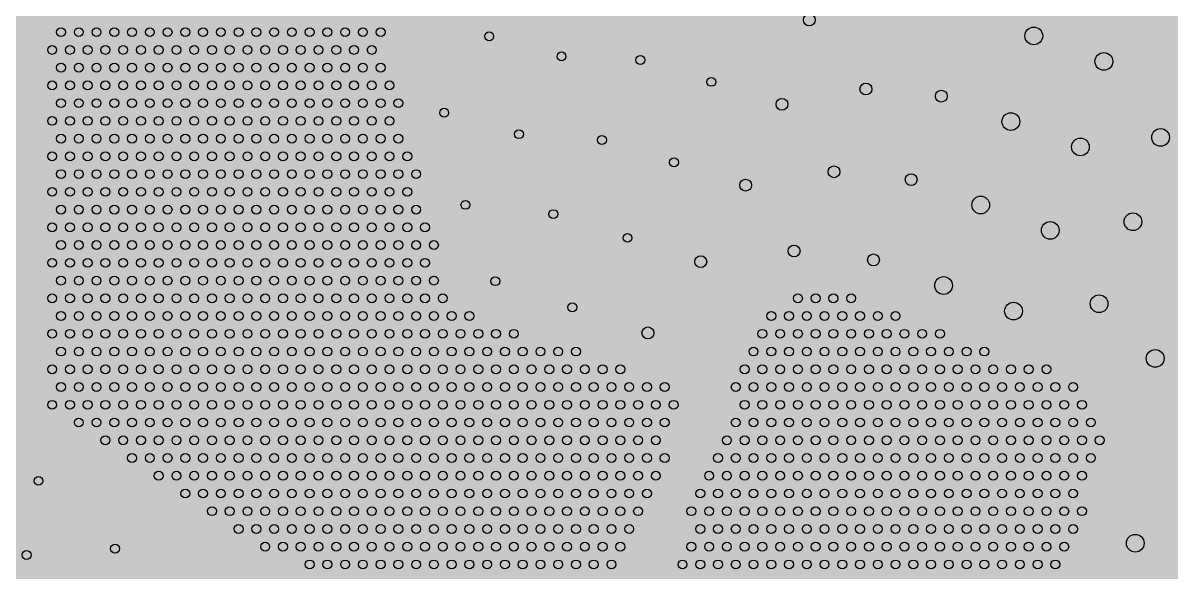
# Model space of a CAD drawing. Header units: metres. Extents: x 6 to 601, y -20 to 118.
# Drawn here: x 58.189 to 58.965, y 79.937 to 80.308 of the extents above; entities that cross this region are included whole.
import ezdxf

# ---------------------------------------------------------------- set-up
doc = ezdxf.new("R2010")
doc.units = ezdxf.units.M
doc.header["$MEASUREMENT"] = 0

# ---------------------------------------------------------------- blocks, each defined once
blk = doc.blocks.new('*U1013')
blk.add_circle((0, 0), 0.004)
blk = doc.blocks.new('*U1014')
at = {"color": 0, "linetype": 'ByBlock', "lineweight": -2, "transparency": 16777216}
for p, rotation in [((67.22481, 83.63244), 162.0206538124199), ((67.28077, 83.61087), 155.815257847648), ((67.33407, 83.58338), 149.609861882876), ((67.38408, 83.55028), 143.4044659181041), ((67.43022, 83.51198), 137.1990699533322), ((67.47196, 83.46891), 130.9936739885602), ((67.50879, 83.42158), 124.7882780237883), ((67.54029, 83.37055), 118.5828820590163), ((67.56609, 83.31641), 112.3774860942445), ((67.58588, 83.2598), 106.1720901294725), ((67.59944, 83.20139), 99.96669416470057), ((67.60661, 83.14184), 93.76129819992866), ((67.6073, 83.08188), 87.55590223515674), ((67.6015, 83.02219), 81.35050627038488), ((67.58929, 82.96347), 75.145110305613), ((67.5708, 82.90643), 68.93971434084104), ((67.54625, 82.85171), 62.7343183760691), ((67.51593, 82.79997), 56.52892241129715), ((67.4802, 82.7518), 50.3235264465252)]:
    blk.add_blockref('*U1013', p, dxfattribs=dict(at, rotation=rotation))
blk = doc.blocks.new('*U1051')
blk.add_circle((0, 0), 0.003)
blk = doc.blocks.new('*U1052')
at = {"color": 0, "linetype": 'ByBlock', "lineweight": -2, "transparency": 16777216}
for p, rotation in [((67.27147, 83.38467), 142.0579142856324), ((67.31544, 83.34396), 132.3465769150481), ((67.35192, 83.29641), 122.6352395444638), ((67.37985, 83.24339), 112.9239021738794), ((67.39843, 83.18641), 103.2125648032951), ((67.40714, 83.12712), 93.50122743271079), ((67.40573, 83.06721), 83.78989006212647), ((67.39422, 83.0084), 74.07855269154216), ((67.37297, 82.95236), 64.36721532095783), ((67.34256, 82.90072), 54.65587795037352)]:
    blk.add_blockref('*U1051', p, dxfattribs=dict(at, rotation=rotation))
blk = doc.blocks.new('*U1053')
blk.add_circle((0, 0), 0.003)
blk = doc.blocks.new('*U1054')
at = {"color": 0, "linetype": 'ByBlock', "lineweight": -2, "transparency": 16777216}
for p, rotation in [((67.25138, 83.45789), 150.7232776525618), ((67.30134, 83.42478), 142.2138588920557), ((67.34586, 83.38464), 133.7044401315495), ((67.38395, 83.33835), 125.1950213710436), ((67.41477, 83.28693), 116.6856026105376), ((67.43765, 83.23152), 108.1761838500315), ((67.45207, 83.17334), 99.66676508952544), ((67.45772, 83.11366), 91.15734632901936), ((67.45448, 83.05381), 82.64792756851335), ((67.44242, 82.99509), 74.13850880800732), ((67.42181, 82.9388), 65.6290900475012), ((67.39309, 82.88618), 57.11967128699509), ((67.3569, 82.83839), 48.61025252648896)]:
    blk.add_blockref('*U1053', p, dxfattribs=dict(at, rotation=rotation))
blk = doc.blocks.new('*U1055')
blk.add_circle((0, 0), 0.003)
blk = doc.blocks.new('*U1056')
at = {"color": 0, "linetype": 'ByBlock', "lineweight": -2, "transparency": 16777216}
for p, rotation in [((67.27102, 83.50417), 151.4170342102993), ((67.32166, 83.47207), 143.8447902752829), ((67.36762, 83.43357), 136.2725463402666), ((67.40812, 83.38936), 128.7003024052502), ((67.44244, 83.3402), 121.1280584702337), ((67.46997, 83.28694), 113.5558145352172), ((67.49025, 83.23052), 105.9835706002007), ((67.50292, 83.17191), 98.41132666518433), ((67.50776, 83.11215), 90.83908273016789), ((67.50467, 83.05227), 83.26683879515151), ((67.49373, 82.99333), 75.69459486013518), ((67.47511, 82.93633), 68.12235092511874), ((67.44914, 82.88229), 60.55010699010236), ((67.41628, 82.83214), 52.97786305508597), ((67.3771, 82.78676), 45.40561912006957)]:
    blk.add_blockref('*U1055', p, dxfattribs=dict(at, rotation=rotation))
blk = doc.blocks.new('*U1057')
blk.add_circle((0, 0), 0.003)
blk = doc.blocks.new('*U1058')
at = {"color": 0, "linetype": 'ByBlock', "lineweight": -2, "transparency": 16777216}
for p, rotation in [((67.24857, 83.57034), 157.267318836385), ((67.3024, 83.54392), 150.4462998083958), ((67.35271, 83.5113), 143.6252807804067), ((67.39879, 83.47292), 136.8042617524175), ((67.43999, 83.42935), 129.9832427244284), ((67.47572, 83.38119), 123.1622236964393), ((67.50547, 83.32913), 116.3412046684502), ((67.52884, 83.27391), 109.5201856404612), ((67.54548, 83.2163), 102.699166612472), ((67.55515, 83.15712), 95.87814758448285), ((67.55774, 83.09721), 89.05712855649364), ((67.55318, 83.03742), 82.23610952850441), ((67.54156, 82.97859), 75.4150905005153), ((67.52304, 82.92156), 68.59407147252602), ((67.49787, 82.86713), 61.7730524445367), ((67.46642, 82.81608), 54.95203341654759), ((67.42912, 82.76912), 48.13101438855842)]:
    blk.add_blockref('*U1057', p, dxfattribs=dict(at, rotation=rotation))
blk = doc.blocks.new('*U1003')
blk.add_circle((0, 0), 0.003)
blk = doc.blocks.new('*U1004')
at = {"color": 0, "linetype": 'ByBlock', "lineweight": -2, "transparency": 16777216}
for p, rotation in [((66.94127, 82.61424), 347.0968476815551), ((67.00041, 82.60435), 353.9178667095442), ((67.06031, 82.60155), 0.738885737532957), ((67.12012, 82.60589), 7.559904765522425)]:
    blk.add_blockref('*U1003', p, dxfattribs=dict(at, rotation=rotation))
blk = doc.blocks.new('*U1005')
blk.add_circle((0, 0), 0.003)
blk = doc.blocks.new('*U1006')
at = {"color": 0, "linetype": 'ByBlock', "lineweight": -2, "transparency": 16777216}
for p, rotation in [((67.00846, 82.65378), 354.2663297767493), ((67.06838, 82.65174), 1.838573711765285)]:
    blk.add_blockref('*U1005', p, dxfattribs=dict(at, rotation=rotation))

msp = doc.modelspace()

# ---------------------------------------------------------------- hatches: boundary and pattern name
at = {"lineweight": 0, "true_color": 0xcd6928, "transparency": 33554534}
h = msp.add_hatch(color=32, dxfattribs=at)
h.dxf.hatch_style = 1
h.paths.add_polyline_path([(59.48904, 84.07628), (57.57001, 84.07628, 0.143152), (56.53606, 81.19774), (56.53606, 78.47618), (59.48904, 78.47566)])

# ---------------------------------------------------------------- linework, layer by layer
for centre, radius in [((58.21482, 80.30196), 0.003), ((58.22682, 80.30196), 0.003), ((58.23882, 80.30196), 0.003), ((58.25082, 80.30196), 0.003), ((58.26282, 80.30196), 0.003), ((58.27482, 80.30196), 0.003), ((58.28682, 80.30196), 0.003), ((58.29882, 80.30196), 0.003), ((58.31082, 80.30196), 0.003), ((58.32282, 80.30196), 0.003), ((58.33482, 80.30196), 0.003), ((58.34682, 80.30196), 0.003), ((58.35882, 80.30196), 0.003), ((58.37082, 80.30196), 0.003), ((58.38282, 80.30196), 0.003), ((58.39482, 80.30196), 0.003), ((58.40682, 80.30196), 0.003), ((58.41882, 80.30196), 0.003), ((58.43082, 80.30196), 0.003), ((58.87225, 80.29944), 0.006), ((58.20882, 80.28996), 0.003), ((58.22082, 80.28996), 0.003), ((58.23282, 80.28996), 0.003), ((58.24482, 80.28996), 0.003), ((58.25682, 80.28996), 0.003), ((58.26882, 80.28996), 0.003), ((58.28082, 80.28996), 0.003), ((58.29282, 80.28996), 0.003), ((58.30482, 80.28996), 0.003), ((58.31682, 80.28996), 0.003), ((58.32882, 80.28996), 0.003), ((58.34082, 80.28996), 0.003), ((58.35282, 80.28996), 0.003), ((58.36482, 80.28996), 0.003), ((58.37682, 80.28996), 0.003), ((58.38882, 80.28996), 0.003), ((58.40082, 80.28996), 0.003), ((58.41282, 80.28996), 0.003), ((58.42482, 80.28996), 0.003), ((58.9196, 80.28217), 0.006), ((58.21482, 80.27796), 0.003), ((58.22682, 80.27796), 0.003), ((58.23882, 80.27796), 0.003), ((58.25082, 80.27796), 0.003), ((58.26282, 80.27796), 0.003), ((58.27482, 80.27796), 0.003), ((58.28682, 80.27796), 0.003), ((58.29882, 80.27796), 0.003), ((58.31082, 80.27796), 0.003), ((58.32282, 80.27796), 0.003), ((58.33482, 80.27796), 0.003), ((58.34682, 80.27796), 0.003), ((58.35882, 80.27796), 0.003), ((58.37082, 80.27796), 0.003), ((58.38282, 80.27796), 0.003), ((58.39482, 80.27796), 0.003), ((58.40682, 80.27796), 0.003), ((58.41882, 80.27796), 0.003), ((58.43082, 80.27796), 0.003), ((58.20882, 80.26596), 0.003), ((58.22082, 80.26596), 0.003), ((58.23282, 80.26596), 0.003), ((58.24482, 80.26596), 0.003), ((58.25682, 80.26596), 0.003), ((58.26882, 80.26596), 0.003), ((58.28082, 80.26596), 0.003), ((58.29282, 80.26596), 0.003), ((58.30482, 80.26596), 0.003), ((58.31682, 80.26596), 0.003), ((58.32882, 80.26596), 0.003), ((58.34082, 80.26596), 0.003), ((58.35282, 80.26596), 0.003), ((58.36482, 80.26596), 0.003), ((58.37682, 80.26596), 0.003), ((58.38882, 80.26596), 0.003), ((58.40082, 80.26596), 0.003), ((58.41282, 80.26596), 0.003), ((58.42482, 80.26596), 0.003), ((58.43682, 80.26596), 0.003), ((58.75878, 80.2635), 0.004), ((58.80973, 80.25867), 0.004), ((58.21482, 80.25396), 0.003), ((58.22682, 80.25396), 0.003), ((58.23882, 80.25396), 0.003), ((58.25082, 80.25396), 0.003), ((58.26282, 80.25396), 0.003), ((58.27482, 80.25396), 0.003), ((58.28682, 80.25396), 0.003), ((58.29882, 80.25396), 0.003), ((58.31082, 80.25396), 0.003), ((58.32282, 80.25396), 0.003), ((58.33482, 80.25396), 0.003), ((58.34682, 80.25396), 0.003), ((58.35882, 80.25396), 0.003), ((58.37082, 80.25396), 0.003), ((58.38282, 80.25396), 0.003), ((58.39482, 80.25396), 0.003), ((58.40682, 80.25396), 0.003), ((58.41882, 80.25396), 0.003), ((58.43082, 80.25396), 0.003), ((58.44282, 80.25396), 0.003), ((58.20882, 80.24196), 0.003), ((58.22082, 80.24196), 0.003), ((58.23282, 80.24196), 0.003), ((58.24482, 80.24196), 0.003), ((58.25682, 80.24196), 0.003), ((58.26882, 80.24196), 0.003), ((58.28082, 80.24196), 0.003), ((58.29282, 80.24196), 0.003), ((58.30482, 80.24196), 0.003), ((58.31682, 80.24196), 0.003), ((58.32882, 80.24196), 0.003), ((58.34082, 80.24196), 0.003), ((58.35282, 80.24196), 0.003), ((58.36482, 80.24196), 0.003), ((58.37682, 80.24196), 0.003), ((58.38882, 80.24196), 0.003), ((58.40082, 80.24196), 0.003), ((58.41282, 80.24196), 0.003), ((58.42482, 80.24196), 0.003), ((58.43682, 80.24196), 0.003), ((58.85674, 80.2415), 0.006), ((58.95792, 80.23077), 0.006), ((58.21482, 80.22996), 0.003), ((58.22682, 80.22996), 0.003), ((58.23882, 80.22996), 0.003), ((58.25082, 80.22996), 0.003), ((58.26282, 80.22996), 0.003), ((58.27482, 80.22996), 0.003), ((58.28682, 80.22996), 0.003), ((58.29882, 80.22996), 0.003), ((58.31082, 80.22996), 0.003), ((58.32282, 80.22996), 0.003), ((58.33482, 80.22996), 0.003), ((58.34682, 80.22996), 0.003), ((58.35882, 80.22996), 0.003), ((58.37082, 80.22996), 0.003), ((58.38282, 80.22996), 0.003), ((58.39482, 80.22996), 0.003), ((58.40682, 80.22996), 0.003), ((58.41882, 80.22996), 0.003), ((58.43082, 80.22996), 0.003), ((58.44282, 80.22996), 0.003), ((58.90375, 80.22432), 0.006), ((58.20882, 80.21796), 0.003), ((58.22082, 80.21796), 0.003), ((58.23282, 80.21796), 0.003), ((58.24482, 80.21796), 0.003), ((58.25682, 80.21796), 0.003), ((58.26882, 80.21796), 0.003), ((58.28082, 80.21796), 0.003), ((58.29282, 80.21796), 0.003), ((58.30482, 80.21796), 0.003), ((58.31682, 80.21796), 0.003), ((58.32882, 80.21796), 0.003), ((58.34082, 80.21796), 0.003), ((58.35282, 80.21796), 0.003), ((58.36482, 80.21796), 0.003), ((58.37682, 80.21796), 0.003), ((58.38882, 80.21796), 0.003), ((58.40082, 80.21796), 0.003), ((58.41282, 80.21796), 0.003), ((58.42482, 80.21796), 0.003), ((58.43682, 80.21796), 0.003), ((58.44882, 80.21796), 0.003), ((58.21482, 80.20596), 0.003), ((58.22682, 80.20596), 0.003), ((58.23882, 80.20596), 0.003), ((58.25082, 80.20596), 0.003), ((58.26282, 80.20596), 0.003), ((58.27482, 80.20596), 0.003), ((58.28682, 80.20596), 0.003), ((58.29882, 80.20596), 0.003), ((58.31082, 80.20596), 0.003), ((58.32282, 80.20596), 0.003), ((58.33482, 80.20596), 0.003), ((58.34682, 80.20596), 0.003), ((58.35882, 80.20596), 0.003), ((58.37082, 80.20596), 0.003), ((58.38282, 80.20596), 0.003), ((58.39482, 80.20596), 0.003), ((58.40682, 80.20596), 0.003), ((58.41882, 80.20596), 0.003), ((58.43082, 80.20596), 0.003), ((58.44282, 80.20596), 0.003), ((58.45482, 80.20596), 0.003), ((58.73723, 80.20753), 0.004), ((58.78936, 80.20225), 0.004), ((58.20882, 80.19396), 0.003), ((58.22082, 80.19396), 0.003), ((58.23282, 80.19396), 0.003), ((58.24482, 80.19396), 0.003), ((58.25682, 80.19396), 0.003), ((58.26882, 80.19396), 0.003), ((58.28082, 80.19396), 0.003), ((58.29282, 80.19396), 0.003), ((58.30482, 80.19396), 0.003), ((58.31682, 80.19396), 0.003), ((58.32882, 80.19396), 0.003), ((58.34082, 80.19396), 0.003), ((58.35282, 80.19396), 0.003), ((58.36482, 80.19396), 0.003), ((58.37682, 80.19396), 0.003), ((58.38882, 80.19396), 0.003), ((58.40082, 80.19396), 0.003), ((58.41282, 80.19396), 0.003), ((58.42482, 80.19396), 0.003), ((58.43682, 80.19396), 0.003), ((58.44882, 80.19396), 0.003), ((58.83636, 80.18508), 0.006), ((58.21482, 80.18196), 0.003), ((58.22682, 80.18196), 0.003), ((58.23882, 80.18196), 0.003), ((58.25082, 80.18196), 0.003), ((58.26282, 80.18196), 0.003), ((58.27482, 80.18196), 0.003), ((58.28682, 80.18196), 0.003), ((58.29882, 80.18196), 0.003), ((58.31082, 80.18196), 0.003), ((58.32282, 80.18196), 0.003), ((58.33482, 80.18196), 0.003), ((58.34682, 80.18196), 0.003), ((58.35882, 80.18196), 0.003), ((58.37082, 80.18196), 0.003), ((58.38282, 80.18196), 0.003), ((58.39482, 80.18196), 0.003), ((58.40682, 80.18196), 0.003), ((58.41882, 80.18196), 0.003), ((58.43082, 80.18196), 0.003), ((58.44282, 80.18196), 0.003), ((58.45482, 80.18196), 0.003), ((58.93926, 80.17376), 0.006), ((58.20882, 80.16996), 0.003), ((58.22082, 80.16996), 0.003), ((58.23282, 80.16996), 0.003), ((58.24482, 80.16996), 0.003), ((58.25682, 80.16996), 0.003), ((58.26882, 80.16996), 0.003), ((58.28082, 80.16996), 0.003), ((58.29282, 80.16996), 0.003), ((58.30482, 80.16996), 0.003), ((58.31682, 80.16996), 0.003), ((58.32882, 80.16996), 0.003), ((58.34082, 80.16996), 0.003), ((58.35282, 80.16996), 0.003), ((58.36482, 80.16996), 0.003), ((58.37682, 80.16996), 0.003), ((58.38882, 80.16996), 0.003), ((58.40082, 80.16996), 0.003), ((58.41282, 80.16996), 0.003), ((58.42482, 80.16996), 0.003), ((58.43682, 80.16996), 0.003), ((58.44882, 80.16996), 0.003), ((58.46082, 80.16996), 0.003), ((58.88336, 80.16791), 0.006), ((58.21482, 80.15796), 0.003), ((58.22682, 80.15796), 0.003), ((58.23882, 80.15796), 0.003), ((58.25082, 80.15796), 0.003), ((58.26282, 80.15796), 0.003), ((58.27482, 80.15796), 0.003), ((58.28682, 80.15796), 0.003), ((58.29882, 80.15796), 0.003), ((58.31082, 80.15796), 0.003), ((58.32282, 80.15796), 0.003), ((58.33482, 80.15796), 0.003), ((58.34682, 80.15796), 0.003), ((58.35882, 80.15796), 0.003), ((58.37082, 80.15796), 0.003), ((58.38282, 80.15796), 0.003), ((58.39482, 80.15796), 0.003), ((58.40682, 80.15796), 0.003), ((58.41882, 80.15796), 0.003), ((58.43082, 80.15796), 0.003), ((58.44282, 80.15796), 0.003), ((58.45482, 80.15796), 0.003), ((58.46682, 80.15796), 0.003), ((58.71024, 80.15397), 0.004), ((58.76391, 80.14794), 0.004), ((58.20882, 80.14596), 0.003), ((58.22082, 80.14596), 0.003), ((58.23282, 80.14596), 0.003), ((58.24482, 80.14596), 0.003), ((58.25682, 80.14596), 0.003), ((58.26882, 80.14596), 0.003), ((58.28082, 80.14596), 0.003), ((58.29282, 80.14596), 0.003), ((58.30482, 80.14596), 0.003), ((58.31682, 80.14596), 0.003), ((58.32882, 80.14596), 0.003), ((58.34082, 80.14596), 0.003), ((58.35282, 80.14596), 0.003), ((58.36482, 80.14596), 0.003), ((58.37682, 80.14596), 0.003), ((58.38882, 80.14596), 0.003), ((58.40082, 80.14596), 0.003), ((58.41282, 80.14596), 0.003), ((58.42482, 80.14596), 0.003), ((58.43682, 80.14596), 0.003), ((58.44882, 80.14596), 0.003), ((58.46082, 80.14596), 0.003), ((58.21482, 80.13396), 0.003), ((58.22682, 80.13396), 0.003), ((58.23882, 80.13396), 0.003), ((58.25082, 80.13396), 0.003), ((58.26282, 80.13396), 0.003), ((58.27482, 80.13396), 0.003), ((58.28682, 80.13396), 0.003), ((58.29882, 80.13396), 0.003), ((58.31082, 80.13396), 0.003), ((58.32282, 80.13396), 0.003), ((58.33482, 80.13396), 0.003), ((58.34682, 80.13396), 0.003), ((58.35882, 80.13396), 0.003), ((58.37082, 80.13396), 0.003), ((58.38282, 80.13396), 0.003), ((58.39482, 80.13396), 0.003), ((58.40682, 80.13396), 0.003), ((58.41882, 80.13396), 0.003), ((58.43082, 80.13396), 0.003), ((58.44282, 80.13396), 0.003), ((58.45482, 80.13396), 0.003), ((58.46682, 80.13396), 0.003), ((58.81126, 80.13061), 0.006), ((58.20882, 80.12196), 0.003), ((58.22082, 80.12196), 0.003), ((58.23282, 80.12196), 0.003), ((58.24482, 80.12196), 0.003), ((58.25682, 80.12196), 0.003), ((58.26882, 80.12196), 0.003), ((58.28082, 80.12196), 0.003), ((58.29282, 80.12196), 0.003), ((58.30482, 80.12196), 0.003), ((58.31682, 80.12196), 0.003), ((58.32882, 80.12196), 0.003), ((58.34082, 80.12196), 0.003), ((58.35282, 80.12196), 0.003), ((58.36482, 80.12196), 0.003), ((58.37682, 80.12196), 0.003), ((58.38882, 80.12196), 0.003), ((58.40082, 80.12196), 0.003), ((58.41282, 80.12196), 0.003), ((58.42482, 80.12196), 0.003), ((58.43682, 80.12196), 0.003), ((58.44882, 80.12196), 0.003), ((58.46082, 80.12196), 0.003), ((58.47282, 80.12196), 0.003), ((58.71282, 80.12196), 0.003), ((58.72482, 80.12196), 0.003), ((58.73682, 80.12196), 0.003), ((58.74882, 80.12196), 0.003), ((58.91639, 80.1183), 0.006), ((58.21482, 80.10996), 0.003), ((58.22682, 80.10996), 0.003), ((58.23882, 80.10996), 0.003), ((58.25082, 80.10996), 0.003), ((58.26282, 80.10996), 0.003), ((58.27482, 80.10996), 0.003), ((58.28682, 80.10996), 0.003), ((58.29882, 80.10996), 0.003), ((58.31082, 80.10996), 0.003), ((58.32282, 80.10996), 0.003), ((58.33482, 80.10996), 0.003), ((58.34682, 80.10996), 0.003), ((58.35882, 80.10996), 0.003), ((58.37082, 80.10996), 0.003), ((58.38282, 80.10996), 0.003), ((58.39482, 80.10996), 0.003), ((58.40682, 80.10996), 0.003), ((58.41882, 80.10996), 0.003), ((58.43082, 80.10996), 0.003), ((58.44282, 80.10996), 0.003), ((58.45482, 80.10996), 0.003), ((58.46682, 80.10996), 0.003), ((58.47882, 80.10996), 0.003), ((58.49082, 80.10996), 0.003), ((58.69482, 80.10996), 0.003), ((58.70682, 80.10996), 0.003), ((58.71882, 80.10996), 0.003), ((58.73082, 80.10996), 0.003), ((58.74282, 80.10996), 0.003), ((58.75482, 80.10996), 0.003), ((58.76682, 80.10996), 0.003), ((58.77882, 80.10996), 0.003), ((58.85855, 80.1133), 0.006), ((58.20882, 80.09796), 0.003), ((58.22082, 80.09796), 0.003), ((58.23282, 80.09796), 0.003), ((58.24482, 80.09796), 0.003), ((58.25682, 80.09796), 0.003), ((58.26882, 80.09796), 0.003), ((58.28082, 80.09796), 0.003), ((58.29282, 80.09796), 0.003), ((58.30482, 80.09796), 0.003), ((58.31682, 80.09796), 0.003), ((58.32882, 80.09796), 0.003), ((58.34082, 80.09796), 0.003), ((58.35282, 80.09796), 0.003), ((58.36482, 80.09796), 0.003), ((58.37682, 80.09796), 0.003), ((58.38882, 80.09796), 0.003), ((58.40082, 80.09796), 0.003), ((58.41282, 80.09796), 0.003), ((58.42482, 80.09796), 0.003), ((58.43682, 80.09796), 0.003), ((58.44882, 80.09796), 0.003), ((58.46082, 80.09796), 0.003), ((58.47282, 80.09796), 0.003), ((58.48482, 80.09796), 0.003), ((58.49682, 80.09796), 0.003), ((58.50882, 80.09796), 0.003), ((58.52082, 80.09796), 0.003), ((58.68882, 80.09796), 0.003), ((58.70082, 80.09796), 0.003), ((58.71282, 80.09796), 0.003), ((58.72482, 80.09796), 0.003), ((58.73682, 80.09796), 0.003), ((58.74882, 80.09796), 0.003), ((58.76082, 80.09796), 0.003), ((58.77282, 80.09796), 0.003), ((58.78482, 80.09796), 0.003), ((58.79682, 80.09796), 0.003), ((58.80882, 80.09796), 0.003), ((58.21482, 80.08596), 0.003), ((58.22682, 80.08596), 0.003), ((58.23882, 80.08596), 0.003), ((58.25082, 80.08596), 0.003), ((58.26282, 80.08596), 0.003), ((58.27482, 80.08596), 0.003), ((58.28682, 80.08596), 0.003), ((58.29882, 80.08596), 0.003), ((58.31082, 80.08596), 0.003), ((58.32282, 80.08596), 0.003), ((58.33482, 80.08596), 0.003), ((58.34682, 80.08596), 0.003), ((58.35882, 80.08596), 0.003), ((58.37082, 80.08596), 0.003), ((58.38282, 80.08596), 0.003), ((58.39482, 80.08596), 0.003), ((58.40682, 80.08596), 0.003), ((58.41882, 80.08596), 0.003), ((58.43082, 80.08596), 0.003), ((58.44282, 80.08596), 0.003), ((58.45482, 80.08596), 0.003), ((58.46682, 80.08596), 0.003), ((58.47882, 80.08596), 0.003), ((58.49082, 80.08596), 0.003), ((58.50282, 80.08596), 0.003), ((58.51482, 80.08596), 0.003), ((58.52682, 80.08596), 0.003), ((58.53882, 80.08596), 0.003), ((58.55082, 80.08596), 0.003), ((58.56282, 80.08596), 0.003), ((58.68282, 80.08596), 0.003), ((58.69482, 80.08596), 0.003), ((58.70682, 80.08596), 0.003), ((58.71882, 80.08596), 0.003), ((58.73082, 80.08596), 0.003), ((58.74282, 80.08596), 0.003), ((58.75482, 80.08596), 0.003), ((58.76682, 80.08596), 0.003), ((58.77882, 80.08596), 0.003), ((58.79082, 80.08596), 0.003), ((58.80282, 80.08596), 0.003), ((58.81482, 80.08596), 0.003), ((58.82682, 80.08596), 0.003), ((58.83882, 80.08596), 0.003), ((58.95427, 80.08132), 0.006), ((58.20882, 80.07396), 0.003), ((58.22082, 80.07396), 0.003), ((58.23282, 80.07396), 0.003), ((58.24482, 80.07396), 0.003), ((58.25682, 80.07396), 0.003), ((58.26882, 80.07396), 0.003), ((58.28082, 80.07396), 0.003), ((58.29282, 80.07396), 0.003), ((58.30482, 80.07396), 0.003), ((58.31682, 80.07396), 0.003), ((58.32882, 80.07396), 0.003), ((58.34082, 80.07396), 0.003), ((58.35282, 80.07396), 0.003), ((58.36482, 80.07396), 0.003), ((58.37682, 80.07396), 0.003), ((58.38882, 80.07396), 0.003), ((58.40082, 80.07396), 0.003), ((58.41282, 80.07396), 0.003), ((58.42482, 80.07396), 0.003), ((58.43682, 80.07396), 0.003), ((58.44882, 80.07396), 0.003), ((58.46082, 80.07396), 0.003), ((58.47282, 80.07396), 0.003), ((58.48482, 80.07396), 0.003), ((58.49682, 80.07396), 0.003), ((58.50882, 80.07396), 0.003), ((58.52082, 80.07396), 0.003), ((58.53282, 80.07396), 0.003), ((58.54482, 80.07396), 0.003), ((58.55682, 80.07396), 0.003), ((58.56882, 80.07396), 0.003), ((58.58082, 80.07396), 0.003), ((58.59282, 80.07396), 0.003), ((58.67682, 80.07396), 0.003), ((58.68882, 80.07396), 0.003), ((58.70082, 80.07396), 0.003), ((58.71282, 80.07396), 0.003), ((58.72482, 80.07396), 0.003), ((58.73682, 80.07396), 0.003), ((58.74882, 80.07396), 0.003), ((58.76082, 80.07396), 0.003), ((58.77282, 80.07396), 0.003), ((58.78482, 80.07396), 0.003), ((58.79682, 80.07396), 0.003), ((58.80882, 80.07396), 0.003), ((58.82082, 80.07396), 0.003), ((58.83282, 80.07396), 0.003), ((58.84482, 80.07396), 0.003), ((58.85682, 80.07396), 0.003), ((58.86882, 80.07396), 0.003), ((58.88082, 80.07396), 0.003), ((58.21482, 80.06196), 0.003), ((58.22682, 80.06196), 0.003), ((58.23882, 80.06196), 0.003), ((58.25082, 80.06196), 0.003), ((58.26282, 80.06196), 0.003), ((58.27482, 80.06196), 0.003), ((58.28682, 80.06196), 0.003), ((58.29882, 80.06196), 0.003), ((58.31082, 80.06196), 0.003), ((58.32282, 80.06196), 0.003), ((58.33482, 80.06196), 0.003), ((58.34682, 80.06196), 0.003), ((58.35882, 80.06196), 0.003), ((58.37082, 80.06196), 0.003), ((58.38282, 80.06196), 0.003), ((58.39482, 80.06196), 0.003), ((58.40682, 80.06196), 0.003), ((58.41882, 80.06196), 0.003), ((58.43082, 80.06196), 0.003), ((58.44282, 80.06196), 0.003), ((58.45482, 80.06196), 0.003), ((58.46682, 80.06196), 0.003), ((58.47882, 80.06196), 0.003), ((58.49082, 80.06196), 0.003), ((58.50282, 80.06196), 0.003), ((58.51482, 80.06196), 0.003), ((58.52682, 80.06196), 0.003), ((58.53882, 80.06196), 0.003), ((58.55082, 80.06196), 0.003), ((58.56282, 80.06196), 0.003), ((58.57482, 80.06196), 0.003), ((58.58682, 80.06196), 0.003), ((58.59882, 80.06196), 0.003), ((58.61082, 80.06196), 0.003), ((58.62282, 80.06196), 0.003), ((58.67082, 80.06196), 0.003), ((58.68282, 80.06196), 0.003), ((58.69482, 80.06196), 0.003), ((58.70682, 80.06196), 0.003), ((58.71882, 80.06196), 0.003), ((58.73082, 80.06196), 0.003), ((58.74282, 80.06196), 0.003), ((58.75482, 80.06196), 0.003), ((58.76682, 80.06196), 0.003), ((58.77882, 80.06196), 0.003), ((58.79082, 80.06196), 0.003), ((58.80282, 80.06196), 0.003), ((58.81482, 80.06196), 0.003), ((58.82682, 80.06196), 0.003), ((58.83882, 80.06196), 0.003), ((58.85082, 80.06196), 0.003), ((58.86282, 80.06196), 0.003), ((58.87482, 80.06196), 0.003), ((58.88682, 80.06196), 0.003), ((58.89882, 80.06196), 0.003), ((58.20882, 80.04996), 0.003), ((58.22082, 80.04996), 0.003), ((58.23282, 80.04996), 0.003), ((58.24482, 80.04996), 0.003), ((58.25682, 80.04996), 0.003), ((58.26882, 80.04996), 0.003), ((58.28082, 80.04996), 0.003), ((58.29282, 80.04996), 0.003), ((58.30482, 80.04996), 0.003), ((58.31682, 80.04996), 0.003), ((58.32882, 80.04996), 0.003), ((58.34082, 80.04996), 0.003), ((58.35282, 80.04996), 0.003), ((58.36482, 80.04996), 0.003), ((58.37682, 80.04996), 0.003), ((58.38882, 80.04996), 0.003), ((58.40082, 80.04996), 0.003), ((58.41282, 80.04996), 0.003), ((58.42482, 80.04996), 0.003), ((58.43682, 80.04996), 0.003), ((58.44882, 80.04996), 0.003), ((58.46082, 80.04996), 0.003), ((58.47282, 80.04996), 0.003), ((58.48482, 80.04996), 0.003), ((58.49682, 80.04996), 0.003), ((58.50882, 80.04996), 0.003), ((58.52082, 80.04996), 0.003), ((58.53282, 80.04996), 0.003), ((58.54482, 80.04996), 0.003), ((58.55682, 80.04996), 0.003), ((58.56882, 80.04996), 0.003), ((58.58082, 80.04996), 0.003), ((58.59282, 80.04996), 0.003), ((58.60482, 80.04996), 0.003), ((58.61682, 80.04996), 0.003), ((58.62882, 80.04996), 0.003), ((58.67682, 80.04996), 0.003), ((58.68882, 80.04996), 0.003), ((58.70082, 80.04996), 0.003), ((58.71282, 80.04996), 0.003), ((58.72482, 80.04996), 0.003), ((58.73682, 80.04996), 0.003), ((58.74882, 80.04996), 0.003), ((58.76082, 80.04996), 0.003), ((58.77282, 80.04996), 0.003), ((58.78482, 80.04996), 0.003), ((58.79682, 80.04996), 0.003), ((58.80882, 80.04996), 0.003), ((58.82082, 80.04996), 0.003), ((58.83282, 80.04996), 0.003), ((58.84482, 80.04996), 0.003), ((58.85682, 80.04996), 0.003), ((58.86882, 80.04996), 0.003), ((58.88082, 80.04996), 0.003), ((58.89282, 80.04996), 0.003), ((58.90482, 80.04996), 0.003), ((58.22682, 80.03796), 0.003), ((58.23882, 80.03796), 0.003), ((58.25082, 80.03796), 0.003), ((58.26282, 80.03796), 0.003), ((58.27482, 80.03796), 0.003), ((58.28682, 80.03796), 0.003), ((58.29882, 80.03796), 0.003), ((58.31082, 80.03796), 0.003), ((58.32282, 80.03796), 0.003), ((58.33482, 80.03796), 0.003), ((58.34682, 80.03796), 0.003), ((58.35882, 80.03796), 0.003), ((58.37082, 80.03796), 0.003), ((58.38282, 80.03796), 0.003), ((58.39482, 80.03796), 0.003), ((58.40682, 80.03796), 0.003), ((58.41882, 80.03796), 0.003), ((58.43082, 80.03796), 0.003), ((58.44282, 80.03796), 0.003), ((58.45482, 80.03796), 0.003), ((58.46682, 80.03796), 0.003), ((58.47882, 80.03796), 0.003), ((58.49082, 80.03796), 0.003), ((58.50282, 80.03796), 0.003), ((58.51482, 80.03796), 0.003), ((58.52682, 80.03796), 0.003), ((58.53882, 80.03796), 0.003), ((58.55082, 80.03796), 0.003), ((58.56282, 80.03796), 0.003), ((58.57482, 80.03796), 0.003), ((58.58682, 80.03796), 0.003), ((58.59882, 80.03796), 0.003), ((58.61082, 80.03796), 0.003), ((58.62282, 80.03796), 0.003), ((58.67082, 80.03796), 0.003), ((58.68282, 80.03796), 0.003), ((58.69482, 80.03796), 0.003), ((58.70682, 80.03796), 0.003), ((58.71882, 80.03796), 0.003), ((58.73082, 80.03796), 0.003), ((58.74282, 80.03796), 0.003), ((58.75482, 80.03796), 0.003), ((58.76682, 80.03796), 0.003), ((58.77882, 80.03796), 0.003), ((58.79082, 80.03796), 0.003), ((58.80282, 80.03796), 0.003), ((58.81482, 80.03796), 0.003), ((58.82682, 80.03796), 0.003), ((58.83882, 80.03796), 0.003), ((58.85082, 80.03796), 0.003), ((58.86282, 80.03796), 0.003), ((58.87482, 80.03796), 0.003), ((58.88682, 80.03796), 0.003), ((58.89882, 80.03796), 0.003), ((58.91082, 80.03796), 0.003), ((58.24482, 80.02596), 0.003), ((58.25682, 80.02596), 0.003), ((58.26882, 80.02596), 0.003), ((58.28082, 80.02596), 0.003), ((58.29282, 80.02596), 0.003), ((58.30482, 80.02596), 0.003), ((58.31682, 80.02596), 0.003), ((58.32882, 80.02596), 0.003), ((58.34082, 80.02596), 0.003), ((58.35282, 80.02596), 0.003), ((58.36482, 80.02596), 0.003), ((58.37682, 80.02596), 0.003), ((58.38882, 80.02596), 0.003), ((58.40082, 80.02596), 0.003), ((58.41282, 80.02596), 0.003), ((58.42482, 80.02596), 0.003), ((58.43682, 80.02596), 0.003), ((58.44882, 80.02596), 0.003), ((58.46082, 80.02596), 0.003), ((58.47282, 80.02596), 0.003), ((58.48482, 80.02596), 0.003), ((58.49682, 80.02596), 0.003), ((58.50882, 80.02596), 0.003), ((58.52082, 80.02596), 0.003), ((58.53282, 80.02596), 0.003), ((58.54482, 80.02596), 0.003), ((58.55682, 80.02596), 0.003), ((58.56882, 80.02596), 0.003), ((58.58082, 80.02596), 0.003), ((58.59282, 80.02596), 0.003), ((58.60482, 80.02596), 0.003), ((58.61682, 80.02596), 0.003), ((58.66482, 80.02596), 0.003), ((58.67682, 80.02596), 0.003), ((58.68882, 80.02596), 0.003), ((58.70082, 80.02596), 0.003), ((58.71282, 80.02596), 0.003), ((58.72482, 80.02596), 0.003), ((58.73682, 80.02596), 0.003), ((58.74882, 80.02596), 0.003), ((58.76082, 80.02596), 0.003), ((58.77282, 80.02596), 0.003), ((58.78482, 80.02596), 0.003), ((58.79682, 80.02596), 0.003), ((58.80882, 80.02596), 0.003), ((58.82082, 80.02596), 0.003), ((58.83282, 80.02596), 0.003), ((58.84482, 80.02596), 0.003), ((58.85682, 80.02596), 0.003), ((58.86882, 80.02596), 0.003), ((58.88082, 80.02596), 0.003), ((58.89282, 80.02596), 0.003), ((58.90482, 80.02596), 0.003), ((58.91682, 80.02596), 0.003), ((58.26282, 80.01396), 0.003), ((58.27482, 80.01396), 0.003), ((58.28682, 80.01396), 0.003), ((58.29882, 80.01396), 0.003), ((58.31082, 80.01396), 0.003), ((58.32282, 80.01396), 0.003), ((58.33482, 80.01396), 0.003), ((58.34682, 80.01396), 0.003), ((58.35882, 80.01396), 0.003), ((58.37082, 80.01396), 0.003), ((58.38282, 80.01396), 0.003), ((58.39482, 80.01396), 0.003), ((58.40682, 80.01396), 0.003), ((58.41882, 80.01396), 0.003), ((58.43082, 80.01396), 0.003), ((58.44282, 80.01396), 0.003), ((58.45482, 80.01396), 0.003), ((58.46682, 80.01396), 0.003), ((58.47882, 80.01396), 0.003), ((58.49082, 80.01396), 0.003), ((58.50282, 80.01396), 0.003), ((58.51482, 80.01396), 0.003), ((58.52682, 80.01396), 0.003), ((58.53882, 80.01396), 0.003), ((58.55082, 80.01396), 0.003), ((58.56282, 80.01396), 0.003), ((58.57482, 80.01396), 0.003), ((58.58682, 80.01396), 0.003), ((58.59882, 80.01396), 0.003), ((58.61082, 80.01396), 0.003), ((58.62282, 80.01396), 0.003), ((58.65882, 80.01396), 0.003), ((58.67082, 80.01396), 0.003), ((58.68282, 80.01396), 0.003), ((58.69482, 80.01396), 0.003), ((58.70682, 80.01396), 0.003), ((58.71882, 80.01396), 0.003), ((58.73082, 80.01396), 0.003), ((58.74282, 80.01396), 0.003), ((58.75482, 80.01396), 0.003), ((58.76682, 80.01396), 0.003), ((58.77882, 80.01396), 0.003), ((58.79082, 80.01396), 0.003), ((58.80282, 80.01396), 0.003), ((58.81482, 80.01396), 0.003), ((58.82682, 80.01396), 0.003), ((58.83882, 80.01396), 0.003), ((58.85082, 80.01396), 0.003), ((58.86282, 80.01396), 0.003), ((58.87482, 80.01396), 0.003), ((58.88682, 80.01396), 0.003), ((58.89882, 80.01396), 0.003), ((58.91082, 80.01396), 0.003), ((58.28082, 80.00196), 0.003), ((58.29282, 80.00196), 0.003), ((58.30482, 80.00196), 0.003), ((58.31682, 80.00196), 0.003), ((58.32882, 80.00196), 0.003), ((58.34082, 80.00196), 0.003), ((58.35282, 80.00196), 0.003), ((58.36482, 80.00196), 0.003), ((58.37682, 80.00196), 0.003), ((58.38882, 80.00196), 0.003), ((58.40082, 80.00196), 0.003), ((58.41282, 80.00196), 0.003), ((58.42482, 80.00196), 0.003), ((58.43682, 80.00196), 0.003), ((58.44882, 80.00196), 0.003), ((58.46082, 80.00196), 0.003), ((58.47282, 80.00196), 0.003), ((58.48482, 80.00196), 0.003), ((58.49682, 80.00196), 0.003), ((58.50882, 80.00196), 0.003), ((58.52082, 80.00196), 0.003), ((58.53282, 80.00196), 0.003), ((58.54482, 80.00196), 0.003), ((58.55682, 80.00196), 0.003), ((58.56882, 80.00196), 0.003), ((58.58082, 80.00196), 0.003), ((58.59282, 80.00196), 0.003), ((58.60482, 80.00196), 0.003), ((58.61682, 80.00196), 0.003), ((58.65282, 80.00196), 0.003), ((58.66482, 80.00196), 0.003), ((58.67682, 80.00196), 0.003), ((58.68882, 80.00196), 0.003), ((58.70082, 80.00196), 0.003), ((58.71282, 80.00196), 0.003), ((58.72482, 80.00196), 0.003), ((58.73682, 80.00196), 0.003), ((58.74882, 80.00196), 0.003), ((58.76082, 80.00196), 0.003), ((58.77282, 80.00196), 0.003), ((58.78482, 80.00196), 0.003), ((58.79682, 80.00196), 0.003), ((58.80882, 80.00196), 0.003), ((58.82082, 80.00196), 0.003), ((58.83282, 80.00196), 0.003), ((58.84482, 80.00196), 0.003), ((58.85682, 80.00196), 0.003), ((58.86882, 80.00196), 0.003), ((58.88082, 80.00196), 0.003), ((58.89282, 80.00196), 0.003), ((58.90482, 80.00196), 0.003), ((58.29882, 79.98996), 0.003), ((58.31082, 79.98996), 0.003), ((58.32282, 79.98996), 0.003), ((58.33482, 79.98996), 0.003), ((58.34682, 79.98996), 0.003), ((58.35882, 79.98996), 0.003), ((58.37082, 79.98996), 0.003), ((58.38282, 79.98996), 0.003), ((58.39482, 79.98996), 0.003), ((58.40682, 79.98996), 0.003), ((58.41882, 79.98996), 0.003), ((58.43082, 79.98996), 0.003), ((58.44282, 79.98996), 0.003), ((58.45482, 79.98996), 0.003), ((58.46682, 79.98996), 0.003), ((58.47882, 79.98996), 0.003), ((58.49082, 79.98996), 0.003), ((58.50282, 79.98996), 0.003), ((58.51482, 79.98996), 0.003), ((58.52682, 79.98996), 0.003), ((58.53882, 79.98996), 0.003), ((58.55082, 79.98996), 0.003), ((58.56282, 79.98996), 0.003), ((58.57482, 79.98996), 0.003), ((58.58682, 79.98996), 0.003), ((58.59882, 79.98996), 0.003), ((58.61082, 79.98996), 0.003), ((58.64682, 79.98996), 0.003), ((58.65882, 79.98996), 0.003), ((58.67082, 79.98996), 0.003), ((58.68282, 79.98996), 0.003), ((58.69482, 79.98996), 0.003), ((58.70682, 79.98996), 0.003), ((58.71882, 79.98996), 0.003), ((58.73082, 79.98996), 0.003), ((58.74282, 79.98996), 0.003), ((58.75482, 79.98996), 0.003), ((58.76682, 79.98996), 0.003), ((58.77882, 79.98996), 0.003), ((58.79082, 79.98996), 0.003), ((58.80282, 79.98996), 0.003), ((58.81482, 79.98996), 0.003), ((58.82682, 79.98996), 0.003), ((58.83882, 79.98996), 0.003), ((58.85082, 79.98996), 0.003), ((58.86282, 79.98996), 0.003), ((58.87482, 79.98996), 0.003), ((58.88682, 79.98996), 0.003), ((58.89882, 79.98996), 0.003), ((58.31682, 79.97796), 0.003), ((58.32882, 79.97796), 0.003), ((58.34082, 79.97796), 0.003), ((58.35282, 79.97796), 0.003), ((58.36482, 79.97796), 0.003), ((58.37682, 79.97796), 0.003), ((58.38882, 79.97796), 0.003), ((58.40082, 79.97796), 0.003), ((58.41282, 79.97796), 0.003), ((58.42482, 79.97796), 0.003), ((58.43682, 79.97796), 0.003), ((58.44882, 79.97796), 0.003), ((58.46082, 79.97796), 0.003), ((58.47282, 79.97796), 0.003), ((58.48482, 79.97796), 0.003), ((58.49682, 79.97796), 0.003), ((58.50882, 79.97796), 0.003), ((58.52082, 79.97796), 0.003), ((58.53282, 79.97796), 0.003), ((58.54482, 79.97796), 0.003), ((58.55682, 79.97796), 0.003), ((58.56882, 79.97796), 0.003), ((58.58082, 79.97796), 0.003), ((58.59282, 79.97796), 0.003), ((58.60482, 79.97796), 0.003), ((58.64082, 79.97796), 0.003), ((58.65282, 79.97796), 0.003), ((58.66482, 79.97796), 0.003), ((58.67682, 79.97796), 0.003), ((58.68882, 79.97796), 0.003), ((58.70082, 79.97796), 0.003), ((58.71282, 79.97796), 0.003), ((58.72482, 79.97796), 0.003), ((58.73682, 79.97796), 0.003), ((58.74882, 79.97796), 0.003), ((58.76082, 79.97796), 0.003), ((58.77282, 79.97796), 0.003), ((58.78482, 79.97796), 0.003), ((58.79682, 79.97796), 0.003), ((58.80882, 79.97796), 0.003), ((58.82082, 79.97796), 0.003), ((58.83282, 79.97796), 0.003), ((58.84482, 79.97796), 0.003), ((58.85682, 79.97796), 0.003), ((58.86882, 79.97796), 0.003), ((58.88082, 79.97796), 0.003), ((58.89282, 79.97796), 0.003), ((58.90482, 79.97796), 0.003), ((58.33482, 79.96596), 0.003), ((58.34682, 79.96596), 0.003), ((58.35882, 79.96596), 0.003), ((58.37082, 79.96596), 0.003), ((58.38282, 79.96596), 0.003), ((58.39482, 79.96596), 0.003), ((58.40682, 79.96596), 0.003), ((58.41882, 79.96596), 0.003), ((58.43082, 79.96596), 0.003), ((58.44282, 79.96596), 0.003), ((58.45482, 79.96596), 0.003), ((58.46682, 79.96596), 0.003), ((58.47882, 79.96596), 0.003), ((58.49082, 79.96596), 0.003), ((58.50282, 79.96596), 0.003), ((58.51482, 79.96596), 0.003), ((58.52682, 79.96596), 0.003), ((58.53882, 79.96596), 0.003), ((58.55082, 79.96596), 0.003), ((58.56282, 79.96596), 0.003), ((58.57482, 79.96596), 0.003), ((58.58682, 79.96596), 0.003), ((58.59882, 79.96596), 0.003), ((58.64682, 79.96596), 0.003), ((58.65882, 79.96596), 0.003), ((58.67082, 79.96596), 0.003), ((58.68282, 79.96596), 0.003), ((58.69482, 79.96596), 0.003), ((58.70682, 79.96596), 0.003), ((58.71882, 79.96596), 0.003), ((58.73082, 79.96596), 0.003), ((58.74282, 79.96596), 0.003), ((58.75482, 79.96596), 0.003), ((58.76682, 79.96596), 0.003), ((58.77882, 79.96596), 0.003), ((58.79082, 79.96596), 0.003), ((58.80282, 79.96596), 0.003), ((58.81482, 79.96596), 0.003), ((58.82682, 79.96596), 0.003), ((58.83882, 79.96596), 0.003), ((58.85082, 79.96596), 0.003), ((58.86282, 79.96596), 0.003), ((58.87482, 79.96596), 0.003), ((58.88682, 79.96596), 0.003), ((58.89882, 79.96596), 0.003), ((58.94084, 79.95631), 0.006), ((58.35282, 79.95396), 0.003), ((58.36482, 79.95396), 0.003), ((58.37682, 79.95396), 0.003), ((58.38882, 79.95396), 0.003), ((58.40082, 79.95396), 0.003), ((58.41282, 79.95396), 0.003), ((58.42482, 79.95396), 0.003), ((58.43682, 79.95396), 0.003), ((58.44882, 79.95396), 0.003), ((58.46082, 79.95396), 0.003), ((58.47282, 79.95396), 0.003), ((58.48482, 79.95396), 0.003), ((58.49682, 79.95396), 0.003), ((58.50882, 79.95396), 0.003), ((58.52082, 79.95396), 0.003), ((58.53282, 79.95396), 0.003), ((58.54482, 79.95396), 0.003), ((58.55682, 79.95396), 0.003), ((58.56882, 79.95396), 0.003), ((58.58082, 79.95396), 0.003), ((58.59282, 79.95396), 0.003), ((58.64082, 79.95396), 0.003), ((58.65282, 79.95396), 0.003), ((58.66482, 79.95396), 0.003), ((58.67682, 79.95396), 0.003), ((58.68882, 79.95396), 0.003), ((58.70082, 79.95396), 0.003), ((58.71282, 79.95396), 0.003), ((58.72482, 79.95396), 0.003), ((58.73682, 79.95396), 0.003), ((58.74882, 79.95396), 0.003), ((58.76082, 79.95396), 0.003), ((58.77282, 79.95396), 0.003), ((58.78482, 79.95396), 0.003), ((58.79682, 79.95396), 0.003), ((58.80882, 79.95396), 0.003), ((58.82082, 79.95396), 0.003), ((58.83282, 79.95396), 0.003), ((58.84482, 79.95396), 0.003), ((58.85682, 79.95396), 0.003), ((58.86882, 79.95396), 0.003), ((58.88082, 79.95396), 0.003), ((58.89282, 79.95396), 0.003), ((58.38282, 79.94196), 0.003), ((58.39482, 79.94196), 0.003), ((58.40682, 79.94196), 0.003), ((58.41882, 79.94196), 0.003), ((58.43082, 79.94196), 0.003), ((58.44282, 79.94196), 0.003), ((58.45482, 79.94196), 0.003), ((58.46682, 79.94196), 0.003), ((58.47882, 79.94196), 0.003), ((58.49082, 79.94196), 0.003), ((58.50282, 79.94196), 0.003), ((58.51482, 79.94196), 0.003), ((58.52682, 79.94196), 0.003), ((58.53882, 79.94196), 0.003), ((58.55082, 79.94196), 0.003), ((58.56282, 79.94196), 0.003), ((58.57482, 79.94196), 0.003), ((58.58682, 79.94196), 0.003), ((58.63482, 79.94196), 0.003), ((58.64682, 79.94196), 0.003), ((58.65882, 79.94196), 0.003), ((58.67082, 79.94196), 0.003), ((58.68282, 79.94196), 0.003), ((58.69482, 79.94196), 0.003), ((58.70682, 79.94196), 0.003), ((58.71882, 79.94196), 0.003), ((58.73082, 79.94196), 0.003), ((58.74282, 79.94196), 0.003), ((58.75482, 79.94196), 0.003), ((58.76682, 79.94196), 0.003), ((58.77882, 79.94196), 0.003), ((58.79082, 79.94196), 0.003), ((58.80282, 79.94196), 0.003), ((58.81482, 79.94196), 0.003), ((58.82682, 79.94196), 0.003), ((58.83882, 79.94196), 0.003), ((58.85082, 79.94196), 0.003), ((58.86282, 79.94196), 0.003), ((58.87482, 79.94196), 0.003), ((58.88682, 79.94196), 0.003)]:
    msp.add_circle(centre, radius)

# ---------------------------------------------------------------- block references
for name in ['*U1014', '*U1058', '*U1056', '*U1054', '*U1052', '*U1006', '*U1004']:
    msp.add_blockref(name, (-8.86877, -2.65323))

doc.saveas('drawing.dxf')
